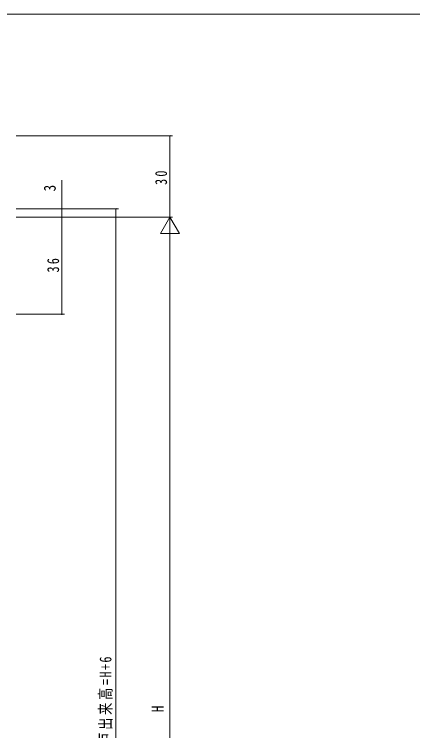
# Model space of a CAD drawing. Units: millimetres on the paper. Extents: x -397 to 397, y -282 to 282.
# Drawn here: x -191.6 to -43.9, y 14.2 to 279.3 of the extents above; entities that cross this region are included whole.
import ezdxf
from ezdxf.enums import TextEntityAlignment as Align

# ---------------------------------------------------------------- set-up
doc = ezdxf.new("R2010")
doc.units = ezdxf.units.MM
doc.layers.add('0-1_YKK_ZWAK', color=7, linetype='Continuous', lineweight=18)
doc.layers.add('0-7_YKK_D', color=6, linetype='Continuous', lineweight=18)
doc.styles.add('ＭＳ ゴシック', font='')
doc.styles.get('ＭＳ ゴシック').set_extended_font_data('MS Gothic')

msp = doc.modelspace()

# ---------------------------------------------------------------- linework, layer by layer
at = {"layer": '0-1_YKK_ZWAK'}
msp.add_line((376.092, 279.3), (-393.908, 279.3), dxfattribs=at)
at = {"layer": '0-7_YKK_D'}
for p, q in [((-190.908, 234.3), (-132.908, 234.3)), ((-133.908, 234.3), (-133.908, 204.301)), ((-173.908, 207.3), (-173.908, 217.902)), ((-190.908, 207.3), (-172.908, 207.3)), ((-190.908, 207.3), (-152.908, 207.3)), ((-173.908, 204.301), (-173.908, 207.3)), ((-153.908, 207.3), (-153.908, -158.7)), ((-190.908, 204.301), (-172.908, 204.301)), ((-190.908, 204.301), (-172.908, 204.301)), ((-190.908, 204.301), (-132.908, 204.301)), ((-190.908, 204.301), (-132.908, 204.301)), ((-173.908, 204.301), (-173.908, 168.3)), ((-133.908, 204.301), (-137.408, 198.238)), ((-133.908, 204.301), (-133.908, 192.176)), ((-133.908, 204.301), (-130.408, 198.238)), ((-137.408, 198.238), (-130.408, 198.238)), ((-133.908, 197.301), (-133.908, -148.7)), ((-190.908, 168.3), (-172.908, 168.3))]:
    msp.add_line(p, q, dxfattribs=at)
for centre, start, end in [((-133.908, 234.3), 90, 270), ((-133.908, 234.3), 270, 90), ((-173.908, 207.3), 90, 270), ((-173.908, 207.3), 270, 90), ((-153.908, 207.3), 90, 270), ((-153.908, 207.3), 270, 90), ((-173.908, 204.301), 90, 270), ((-173.908, 204.301), 90, 270), ((-173.908, 204.301), 270, 90), ((-173.908, 204.301), 270, 90), ((-173.908, 168.3), 90, 270), ((-173.908, 168.3), 270, 90)]:
    msp.add_arc(centre, 0.106, start, end, dxfattribs=at)

# ---------------------------------------------------------------- texts
at = {"layer": '0-7_YKK_D', "color": 7, "style": 'ＭＳ ゴシック', "width": 0.8}
for s, p in [('3', (-174.908, 213.792)), ('H', (-134.908, 21.072))]:
    msp.add_text(s, height=4.399, rotation=90, dxfattribs=at).set_placement(p, align=Align.BOTTOM_LEFT)
at = {"layer": '0-7_YKK_D', "color": 7, "char_height": 4.399, "attachment_point": 7, "rotation": 90, "style": 'ＭＳ ゴシック'}
for s, insert in [('\\T1.37;\\W0.75;30', (-134.908, 216.17)), ('\\T1.37;\\W0.75;36', (-174.908, 183.764)), ('\\T1.23;\\W0.75;網戸出来高=H+6', (-155.075, 3.451))]:
    msp.add_mtext(s, dxfattribs=dict(at, insert=insert))

doc.saveas('drawing.dxf')
